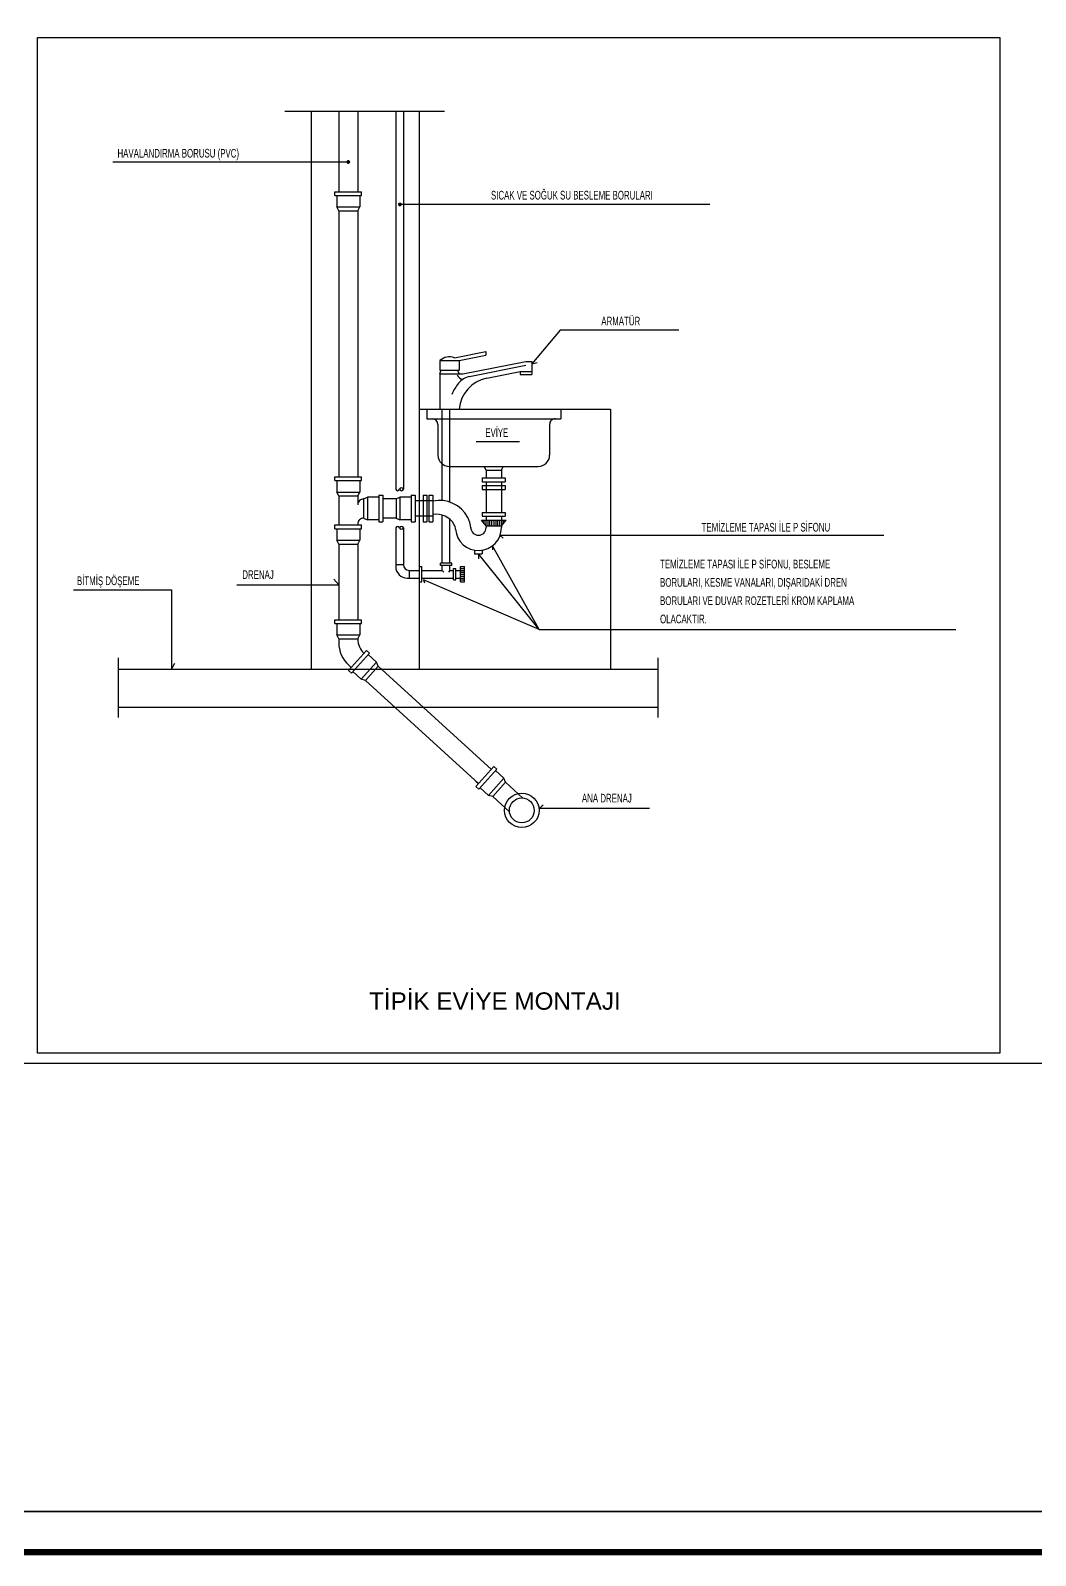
# Model space of a CAD drawing. Header units: centimetres. Extents: x -3962 to 543607, y -2 to 2802.
# Drawn here: x 26379 to 26995, y -2 to 934 of the extents above; entities that cross this region are included whole.
import ezdxf
from ezdxf.enums import TextEntityAlignment as Align

# ---------------------------------------------------------------- set-up
doc = ezdxf.new("R2010")
doc.units = ezdxf.units.CM
for name, color, linetype in [('MEP-DETAYLAR', 111, 'CONTINUOUS'), ('MTY-CİHAZ', 135, 'CONTINUOUS'), ('ROTAS-PAFTA', 7, 'CONTINUOUS'), ('ROTAS-VANA', 1, 'CONTINUOUS')]:
    doc.layers.add(name, color=color, linetype=linetype)
doc.layers.add('Renkli Tarama', color=7, linetype='CONTINUOUS', lineweight=0)
doc.styles.add('ÇAP', font='arial.ttf')

# ---------------------------------------------------------------- blocks, each defined once
blk = doc.blocks.new('SIHHİ DETAYLAR')
at = {"layer": 'MEP-DETAYLAR', "color": 41}
for p, q in [((944.5, 584.31), (1042.6, 584.31)), ((839.2, 553.09), (982.92, 553.09)), ((1205.14, 527.05), (1015.15, 527.05)), ((1113.41, 449.81), (1096, 429.14)), ((1186.2, 449.81), (1113.41, 449.81)), ((1096, 429.14), (1099.27, 430.11)), ((1312.02, 323.99), (1076.61, 323.99)), ((1076.61, 323.99), (1078.48, 322.28)), ((1063.36, 312.55), (1063.36, 309.57)), ((1100.5, 266.11), (1063.36, 312.55)), ((1072, 317.62), (1071.86, 315.07)), ((1100.5, 266.11), (1072, 317.62)), ((814.92, 290.54), (875.18, 290.54)), ((875.18, 290.54), (875.18, 241.92)), ((915.17, 293.67), (977.64, 293.67)), ((977.64, 293.67), (974.68, 297.15)), ((1100.5, 266.11), (1029.68, 296.63)), ((1029.68, 296.63), (1030.27, 294.89)), ((1100.5, 266.11), (1356.05, 266.11)), ((842.42, 248.92), (842.42, 212.31)), ((875.18, 241.92), (877.13, 245.53)), ((1173.27, 248.92), (1173.27, 212.31)), ((1100.69, 156.36), (1102.95, 158.61)), ((1168.34, 156.36), (1100.69, 156.36))]:
    blk.add_line(p, q, dxfattribs=at)
at = {"layer": 'MEP-DETAYLAR', "color": 11}
for p, q in [((960.72, 584.31), (960.72, 241.92)), ((1027, 584.31), (1027, 241.92)), ((1027, 401.41), (1031.7, 401.41)), ((1113.78, 401.41), (1144.27, 401.41)), ((1144.27, 401.41), (1144.27, 241.92)), ((842.42, 241.92), (1173.27, 241.92)), ((842.42, 218.47), (1173.27, 218.47))]:
    blk.add_line(p, q, dxfattribs=at)
at = {"layer": 'MEP-DETAYLAR'}
for p, q in [((977.64, 584.31), (977.64, 534.85)), ((989.37, 584.31), (989.37, 534.85)), ((1012.62, 584.31), (1012.62, 352.23)), ((1017.31, 584.31), (1017.31, 352.23)), ((975.3, 534.85), (991.71, 534.85)), ((975.3, 532.51), (975.3, 534.85)), ((991.71, 532.51), (991.71, 534.85)), ((975.3, 532.51), (991.71, 532.51)), ((976.47, 532.51), (976.47, 525.47)), ((977.64, 523.13), (976.47, 525.47)), ((976.47, 525.47), (990.54, 525.47)), ((989.37, 523.13), (990.54, 525.47)), ((990.54, 532.51), (990.54, 525.47)), ((977.64, 523.13), (989.37, 523.13)), ((977.64, 523.13), (977.64, 359.94)), ((989.37, 523.13), (989.37, 359.94)), ((1039.71, 431.21), (1051.43, 431.21)), ((1039.71, 431.21), (1039.71, 425.35)), ((1048.61, 432.99), (1067.85, 436.84)), ((1051.43, 431.21), (1067.85, 434.49)), ((1051.43, 431.21), (1051.43, 425.35)), ((1053.78, 423), (1092.48, 430.74)), ((1067.85, 436.84), (1067.85, 434.49)), ((1092.48, 430.74), (1096, 430.74)), ((1096, 430.74), (1096, 422.66)), ((1039.71, 425.35), (1051.43, 425.35)), ((1039.71, 423), (1040.39, 425.35)), ((1039.71, 423), (1053.78, 423)), ((1039.71, 423), (1039.71, 401.42)), ((1051.43, 423), (1050.75, 425.35)), ((1057.92, 421.46), (1092.48, 428.37)), ((1068.4, 420.42), (1088.96, 424.53)), ((1088.96, 424.53), (1088.96, 422.66)), ((1088.96, 424.53), (1096, 424.53)), ((1088.96, 422.66), (1096, 422.66)), ((1031.7, 401.41), (1031.7, 395.54)), ((1031.7, 401.41), (1113.78, 401.41)), ((1031.7, 395.54), (1113.78, 395.54)), ((1041.18, 345.36), (1041.18, 401.42)), ((1045.87, 344.37), (1045.87, 401.42)), ((1113.78, 401.41), (1113.78, 395.54)), ((1038.53, 392.02), (1038.53, 373.26)), ((1106.95, 392.02), (1106.95, 373.26)), ((1088.51, 381.42), (1061.84, 381.42)), ((1045.56, 366.23), (1099.92, 366.23)), ((1068.05, 363.88), (1066.88, 366.23)), ((1077.43, 363.88), (1078.6, 366.23)), ((975.3, 357.6), (975.3, 359.94)), ((975.3, 359.94), (991.71, 359.94)), ((975.3, 357.6), (991.71, 357.6)), ((976.47, 357.6), (976.47, 350.56)), ((990.54, 357.6), (990.54, 350.56)), ((991.71, 357.6), (991.71, 359.94)), ((1065.7, 359.19), (1065.7, 356.84)), ((1065.7, 359.19), (1079.78, 359.19)), ((1065.7, 356.84), (1079.78, 356.84)), ((1068.05, 363.88), (1068.05, 359.19)), ((1068.05, 363.88), (1077.43, 363.88)), ((1068.05, 356.84), (1068.05, 338.08)), ((1077.43, 363.88), (1077.43, 359.19)), ((1077.43, 356.84), (1077.43, 338.08)), ((1079.78, 359.19), (1079.78, 356.84)), ((976.47, 350.56), (990.54, 350.56)), ((977.64, 348.21), (976.47, 350.56)), ((977.64, 348.21), (977.64, 330.4)), ((977.64, 348.21), (989.37, 348.21)), ((989.37, 348.21), (990.54, 350.56)), ((989.37, 348.21), (989.37, 342.79)), ((992.89, 346.31), (995.23, 347.48)), ((992.89, 346.31), (992.89, 334.58)), ((995.23, 347.48), (995.23, 333.41)), ((1002.27, 347.48), (995.23, 347.48)), ((1002.27, 348.65), (1004.61, 348.65)), ((1002.27, 348.65), (1002.27, 332.23)), ((1004.61, 348.65), (1004.61, 332.23)), ((1012.8, 346.31), (1004.61, 346.31)), ((1012.8, 346.31), (1015.15, 347.48)), ((1012.8, 346.31), (1012.8, 334.58)), ((1022.18, 347.48), (1015.15, 347.48)), ((1015.15, 347.48), (1015.15, 333.41)), ((1022.18, 348.65), (1022.18, 332.23)), ((1022.18, 348.65), (1024.53, 348.65)), ((1024.53, 348.65), (1024.53, 332.23)), ((1029.4, 348.65), (1029.4, 332.23)), ((1029.4, 348.65), (1031.75, 348.65)), ((1031.75, 348.65), (1031.75, 332.23)), ((1032.98, 348.65), (1032.98, 332.23)), ((1032.98, 348.65), (1035.33, 348.65)), ((1035.33, 348.65), (1035.33, 332.23)), ((1065.7, 354.5), (1065.7, 352.15)), ((1065.7, 354.5), (1079.78, 354.5)), ((1065.7, 352.15), (1079.78, 352.15)), ((1079.78, 354.5), (1079.78, 352.15)), ((1035.33, 345.13), (1024.53, 345.13)), ((1065.7, 338.08), (1065.7, 335.74)), ((1065.7, 338.08), (1079.78, 338.08)), ((1079.78, 338.08), (1079.78, 335.74)), ((975.3, 330.4), (991.71, 330.4)), ((975.3, 328.05), (975.3, 330.4)), ((975.3, 328.05), (991.71, 328.05)), ((976.47, 328.05), (976.47, 321.01)), ((989.37, 331.06), (989.37, 330.4)), ((990.54, 328.05), (990.54, 321.01)), ((991.71, 328.05), (991.71, 330.4)), ((992.89, 334.58), (995.23, 333.41)), ((1002.27, 333.41), (995.23, 333.41)), ((1002.27, 332.23), (1004.61, 332.23)), ((1012.8, 334.58), (1004.61, 334.58)), ((1012.62, 328.65), (1012.62, 304.82)), ((1012.8, 334.58), (1015.15, 333.41)), ((1022.18, 333.41), (1015.15, 333.41)), ((1017.31, 328.65), (1017.31, 305.99)), ((1022.18, 332.23), (1024.53, 332.23)), ((1035.33, 335.75), (1024.53, 335.75)), ((1029.4, 332.23), (1031.75, 332.23)), ((1032.98, 332.23), (1035.33, 332.23)), ((1041.18, 306.96), (1041.18, 336.42)), ((1045.87, 306.96), (1045.87, 333.82)), ((1068.05, 329.87), (1065.12, 333.39)), ((1065.12, 333.39), (1080.36, 333.39)), ((1065.7, 335.74), (1079.78, 335.74)), ((1065.7, 332.69), (1065.7, 333.39)), ((1066.88, 331.28), (1066.88, 333.39)), ((1068.05, 335.74), (1068.05, 333.39)), ((1068.05, 329.87), (1068.05, 333.39)), ((1068.05, 329.87), (1068.05, 328.73)), ((1068.05, 329.87), (1077.43, 329.87)), ((1069.22, 329.87), (1069.22, 333.39)), ((1070.39, 329.87), (1070.39, 333.39)), ((1071.57, 329.87), (1071.57, 333.39)), ((1072.74, 333.39), (1072.74, 329.87)), ((1073.91, 333.39), (1073.91, 329.87)), ((1075.08, 333.39), (1075.08, 329.87)), ((1076.26, 333.39), (1076.26, 329.87)), ((1077.43, 335.74), (1077.43, 333.39)), ((1077.43, 333.39), (1077.43, 329.87)), ((1077.43, 329.87), (1080.36, 333.39)), ((1077.43, 329.87), (1077.43, 328.73)), ((1078.6, 333.39), (1078.6, 331.28)), ((1079.78, 333.39), (1079.78, 332.69)), ((977.64, 318.67), (976.47, 321.01)), ((976.47, 321.01), (990.54, 321.01)), ((977.64, 318.67), (977.64, 272.22)), ((977.64, 318.67), (989.37, 318.67)), ((989.37, 318.67), (990.54, 321.01)), ((989.37, 318.67), (989.37, 272.22)), ((1061.01, 314.85), (1061.01, 312.55)), ((1061.01, 312.55), (1065.7, 312.55)), ((1065.7, 314.85), (1065.7, 312.55)), ((1017.31, 305.99), (1012.62, 305.99)), ((1020.83, 302.47), (1020.83, 297.78)), ((1020.83, 302.47), (1027, 302.47)), ((1027, 304.82), (1028.53, 304.82)), ((1028.53, 295.44), (1028.53, 304.82)), ((1028.53, 302.47), (1041.18, 302.47)), ((1047.05, 306.96), (1040.01, 306.96)), ((1040.01, 305.43), (1040.01, 306.96)), ((1047.05, 305.43), (1040.01, 305.43)), ((1041.18, 302.47), (1041.18, 305.43)), ((1041.18, 302.47), (1041.18, 305.43)), ((1041.18, 302.47), (1041.18, 305.43)), ((1041.18, 302.47), (1042.12, 301.37)), ((1045.87, 302.47), (1044.94, 301.37)), ((1045.87, 302.47), (1045.87, 305.43)), ((1045.87, 302.47), (1045.87, 305.43)), ((1045.87, 302.47), (1045.87, 305.43)), ((1045.87, 302.47), (1047.94, 302.47)), ((1047.05, 305.43), (1047.05, 306.96)), ((1047.94, 296.61), (1047.94, 303.65)), ((1047.94, 303.65), (1049.47, 303.65)), ((1049.47, 296.61), (1049.47, 303.65)), ((1049.47, 302.47), (1052.43, 302.47)), ((1052.43, 304.82), (1054.78, 304.82)), ((1052.43, 295.44), (1052.43, 304.82)), ((1052.43, 303.65), (1054.78, 303.65)), ((1052.43, 302.47), (1054.78, 302.47)), ((1052.43, 301.3), (1054.78, 301.3)), ((1052.43, 300.13), (1054.78, 300.13)), ((1054.78, 295.44), (1054.78, 304.82)), ((1019.66, 297.78), (1027, 297.78)), ((1027, 295.44), (1028.53, 295.44)), ((1028.53, 297.78), (1047.94, 297.78)), ((1047.94, 296.61), (1049.47, 296.61)), ((1049.47, 297.78), (1052.43, 297.78)), ((1052.43, 298.96), (1054.78, 298.96)), ((1052.43, 297.78), (1054.78, 297.78)), ((1052.43, 296.61), (1054.78, 296.61)), ((1052.43, 295.44), (1054.78, 295.44)), ((975.3, 269.88), (975.3, 272.22)), ((975.3, 272.22), (991.71, 272.22)), ((991.71, 269.88), (991.71, 272.22)), ((975.3, 269.88), (991.71, 269.88)), ((976.47, 269.88), (976.47, 262.84)), ((977.64, 260.5), (976.47, 262.84)), ((976.47, 262.84), (990.54, 262.84)), ((989.37, 260.5), (990.54, 262.84)), ((990.54, 269.88), (990.54, 262.84)), ((977.64, 260.5), (977.64, 258.16)), ((977.64, 260.5), (989.37, 260.5)), ((983.73, 241.05), (994.71, 253.25)), ((989.37, 260.5), (989.37, 260.23)), ((996.46, 251.68), (994.71, 253.25)), ((983.76, 244.29), (985.35, 242.85)), ((985.47, 239.48), (996.46, 251.68)), ((991.48, 235.64), (1000.9, 246.1)), ((994.01, 234.94), (1001.86, 243.66)), ((995.67, 250.81), (1000.9, 246.1)), ((1001.86, 243.66), (1000.9, 246.1)), ((1001.86, 243.66), (1071.26, 180.36)), ((985.47, 239.48), (983.73, 241.05)), ((986.26, 240.35), (991.48, 235.64)), ((994.01, 234.94), (991.48, 235.64)), ((994.01, 234.94), (1063.41, 171.65)), ((1061.79, 169.85), (1072.78, 182.05)), ((1063.54, 168.28), (1074.52, 180.48)), ((1074.52, 180.48), (1072.78, 182.05)), ((1073.74, 179.61), (1078.97, 174.9)), ((1063.54, 168.28), (1061.79, 169.85)), ((1061.83, 173.1), (1063.41, 171.65)), ((1064.32, 169.15), (1069.55, 164.45)), ((1069.55, 164.45), (1078.97, 174.9)), ((1072.08, 163.75), (1079.92, 172.46)), ((1079.92, 172.46), (1078.97, 174.9)), ((1079.92, 172.46), (1090.51, 162.81)), ((1072.08, 163.75), (1069.55, 164.45)), ((1072.08, 163.75), (1082.36, 154.37))]:
    blk.add_line(p, q, dxfattribs=at)
at = {"layer": 'MEP-DETAYLAR', "color": 41, "const_width": 1.17}
for points in [[(984.09, 553.09, -1), (982.92, 553.09, -1)], [(1015.74, 527.05, -1), (1014.57, 527.05, -1)]]:
    blk.add_lwpolyline(points, format="xyb", close=True, dxfattribs=at)
at = {"layer": 'MEP-DETAYLAR'}
for radius in [10.55, 7.62]:
    blk.add_circle((1089.94, 155.21), radius, dxfattribs=at)
for centre, radius, start, end in [((1045.57, 425.05), 8.5, 69.01698, 133.60275), ((1059.26, 429.7), 11.73, 219.69871, 240.20278), ((1060.22, 409.96), 11.73, 101.30987, 140.30116), ((1072.54, 399.72), 27.74, 140.30116, 157.16113), ((1072.54, 399.72), 21.11, 101.30987, 175.3872), ((1035.01, 392.02), 3.52, 359.99994, 89.99994), ((1110.47, 392.02), 3.52, 89.99994, 179.99994), ((1045.56, 373.26), 7.04, 179.99994, 269.99994), ((1099.92, 373.26), 7.04, 269.99994, 359.99994), ((992.89, 342.79), 3.52, 89.99994, 179.99994), ((1013.79, 352.62), 1.24, 198.33362, 341.66625), ((1016.14, 351.84), 1.24, 18.33362, 161.66625), ((1016.14, 352.62), 1.24, 198.33362, 341.66625), ((1039.56, 326.08), 19.35, 27.456, 102.61775), ((1037.72, 324.66), 12.26, 28.53656, 101.23688), ((992.89, 331.06), 3.52, 89.99994, 179.99994), ((1013.79, 328.26), 1.24, 18.33362, 161.66625), ((1016.14, 328.26), 1.24, 18.33362, 161.66625), ((1016.14, 329.04), 1.24, 198.33362, 341.66625), ((1042.31, 327.16), 7.04, 4.25953, 28.53656), ((1063.36, 328.73), 14.07, 184.25953, 359.99994), ((1042.31, 327.16), 16.42, 4.25953, 28.53656), ((1063.36, 328.73), 4.69, 179.99994, 359.99994), ((1019.66, 304.82), 7.04, 179.99994, 269.99994), ((1020.83, 305.99), 3.52, 179.99994, 269.99994), ((996.41, 258.16), 18.76, 179.99994, 227.63468), ((1001.1, 260.23), 11.73, 179.99994, 227.63468)]:
    blk.add_arc(centre, radius, start, end, dxfattribs=at)
at = {"layer": 'MTY-CİHAZ'}
for points in [[(784.35, 1500), (1998.61, 1500), (1998.61, 0), (784.35, 0)], [(792.92, 629.47), (1383.16, 629.47), (1383.16, 6.15), (792.92, 6.15)]]:
    blk.add_lwpolyline(points, close=True, dxfattribs=at)
at = {"layer": 'MEP-DETAYLAR', "color": 41, "style": 'ÇAP', "width": 0.65}
for s, height, p in [('HAVALANDIRMA BORUSU (PVC)', 5.3163, (841.97, 555.8)), ('SICAK VE SOĞUK SU BESLEME BORULARI', 5.3163, (1071.03, 530.06)), ('ARMATÜR', 5.316, (1138.68, 452.82)), ('TEMİZLEME TAPASI İLE P SİFONU', 5.3163, (1200.19, 326.32)), ('TEMİZLEME TAPASI İLE P SİFONU, BESLEME', 5.3163, (1174.72, 303.68)), ('BİTMİŞ DÖŞEME', 5.3163, (817.11, 293.45)), ('DRENAJ', 5.316, (918.51, 297.24)), ('BORULARI, KESME VANALARI, DIŞARIDAKİ DREN', 5.3163, (1174.72, 292.45)), ('BORULARI VE DUVAR ROZETLERİ KROM KAPLAMA', 5.3163, (1174.72, 281.22)), ('OLACAKTIR.', 5.316, (1174.72, 270)), ('ANA DRENAJ', 5.316, (1126.8, 160.06))]:
    blk.add_text(s, height=height, rotation=359.99994, dxfattribs=at).set_placement(p)
at = {"layer": 'MEP-DETAYLAR', "style": 'ÇAP', "width": 0.65}
blk.add_text('EVİYE', height=5.212, rotation=359.99994, dxfattribs=at).set_placement((1067.65, 384.43))
at = {"layer": 'MEP-DETAYLAR', "color": 41, "style": 'ÇAP'}
blk.add_text('TİPİK EVİYE MONTAJI', height=10.6325, rotation=359.99994, dxfattribs=at).set_placement((1073.42, 39.54), align=Align.MIDDLE)
blk = doc.blocks.new('MTY-SIHHİ DETAYLAR')
at = {"layer": 'Renkli Tarama'}
blk.add_blockref('SIHHİ DETAYLAR', (257713.28, -444848.48), dxfattribs=at)

msp = doc.modelspace()

# ---------------------------------------------------------------- linework, layer by layer
at = {"layer": 'ROTAS-PAFTA'}
for points, const_width in [([(25510, 0), (543605.43, 0), (543605.43, 2800), (25510, 2800)], 4), ([(25535, 25), (543580.43, 25), (543580.43, 2775), (25535, 2775)], 1)]:
    msp.add_lwpolyline(points, close=True, dxfattribs=dict(at, const_width=const_width))

# ---------------------------------------------------------------- block references
at = {"layer": 'ROTAS-VANA'}
msp.add_blockref('MTY-SIHHİ DETAYLAR', (-232123.28, 445148.48), dxfattribs=at)

doc.saveas('drawing.dxf')
